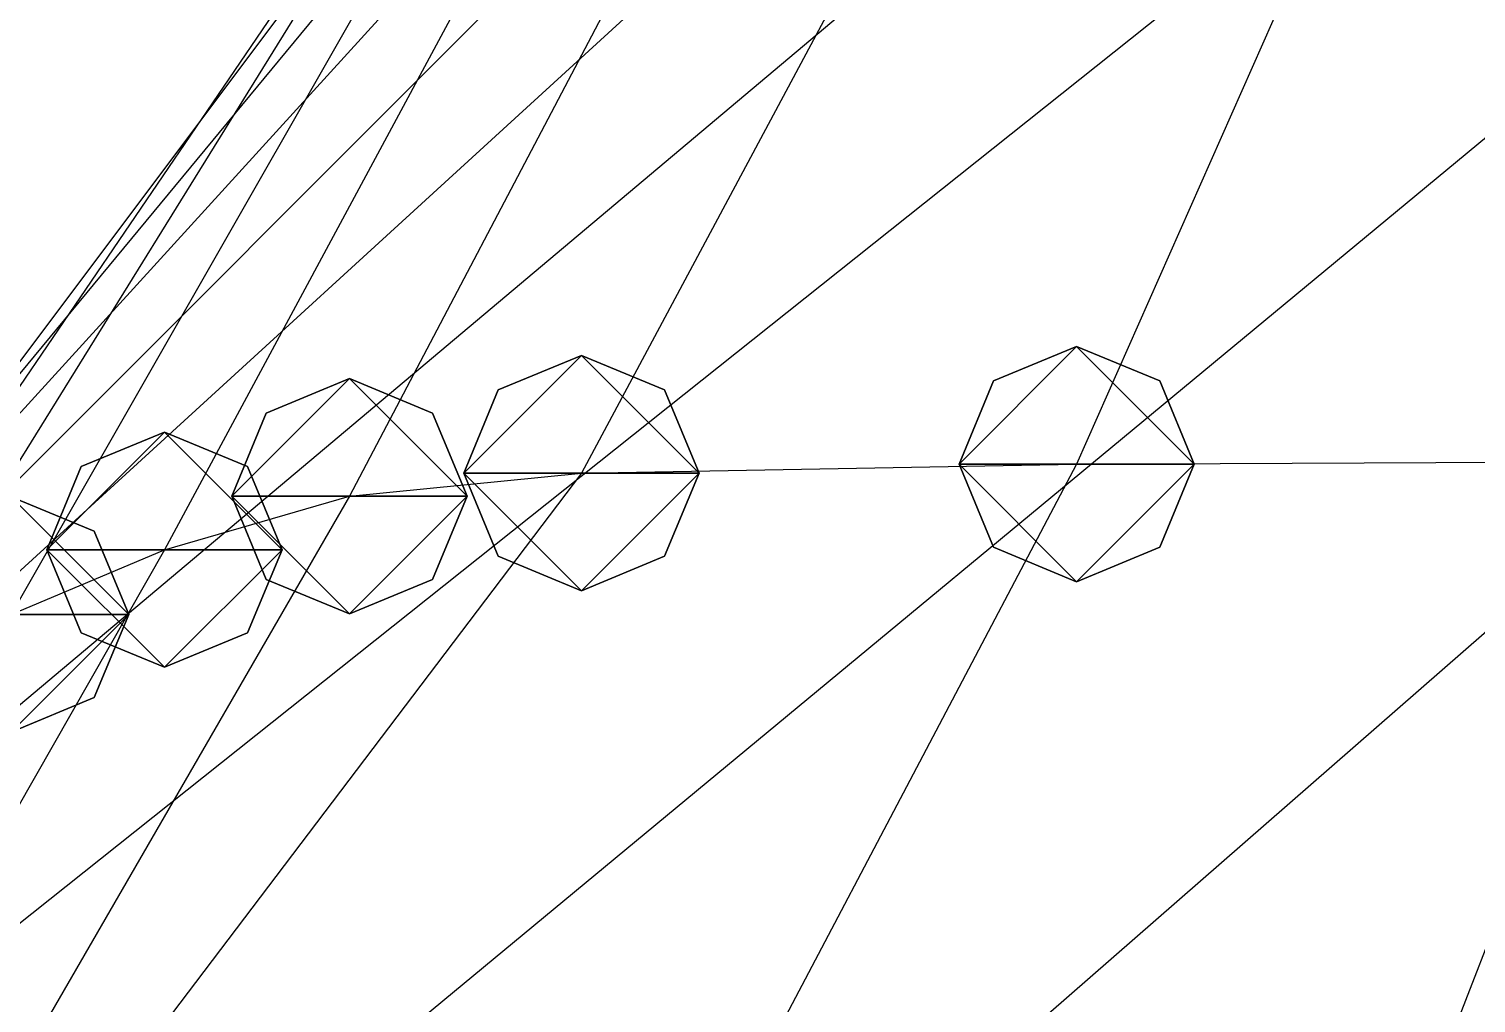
# Model space of a CAD drawing. Header units: metres. Extents: x -59 to 99, y -54 to 55.
# Drawn here: x -38.4 to -26.1, y -39.16 to -30.88 of the extents above; entities that cross this region are included whole.
import ezdxf

# ---------------------------------------------------------------- set-up
doc = ezdxf.new("R2010")
doc.units = ezdxf.units.M

msp = doc.modelspace()

# ---------------------------------------------------------------- linework, layer by layer
for p, q in [((-24.83435, -24.036888, -228.06775), (-29.496922, -34.579414, -236.58315)), ((-28.107643, -24.195679, -225.7915), (-33.706375, -34.655807, -235.48903)), ((-30.211662, -24.449806, -222.1581), (-35.678055, -34.852127, -232.68097)), ((-31.610722, -24.833496, -216.66985), (-37.251312, -35.306625, -226.17654)), ((-32.5215, -25.301476, -209.96844), (-38.55408, -35.85675, -218.2991)), ((-33.07, -25.818, -202.57005), (-39.66145, -36.44751, -209.83919)), ((-33.339035, -26.36016, -194.80789), (-40.619896, -37.056564, -201.11931)), ((-33.382793, -26.91175, -186.9091), (-41.457565, -37.672134, -192.30586)), ((-33.22953, -27.459572, -179.05638), (-42.18656, -38.28588, -183.51486)), ((-32.877052, -27.991318, -171.43222), (-42.79889, -38.889984, -174.86116)), ((-32.279602, -28.491974, -164.26068), (-43.252502, -39.47351, -166.50565)), ((-31.32088, -28.939316, -157.86128), (-43.432953, -40.01529, -158.75272)), ((-29.768734, -29.299805, -152.71106), (-43.04078, -40.463684, -152.33978)), ((-27.24155, -29.534187, -149.3669), (-41.224747, -40.667046, -149.43506)), ((-23.462616, -29.68534, -147.20909), (-36.88044, -40.797417, -147.573)), ((-18.892357, -29.780815, -145.84244), (-31.61129, -40.88968, -146.25305)), ((-29.496922, -33.579414, -236.58298), (-30.20403, -33.872307, -236.58302)), ((-29.496922, -33.579414, -236.58298), (-30.20403, -33.872307, -236.58302)), ((-29.496922, -33.579414, -236.58298), (-30.20403, -33.872307, -236.58302)), ((-29.496922, -33.579414, -236.58298), (-30.20403, -33.872307, -236.58302)), ((-28.789814, -33.872307, -236.58302), (-29.496922, -33.579414, -236.58298)), ((-28.789814, -33.872307, -236.58302), (-29.496922, -33.579414, -236.58298)), ((-28.789814, -33.872307, -236.58302), (-29.496922, -33.579414, -236.58298)), ((-28.789814, -33.872307, -236.58302), (-29.496922, -33.579414, -236.58298)), ((-33.706375, -33.655807, -235.48886), (-34.413483, -33.9487, -235.4889)), ((-33.706375, -33.655807, -235.48886), (-34.413483, -33.9487, -235.4889)), ((-33.706375, -33.655807, -235.48886), (-34.413483, -33.9487, -235.4889)), ((-33.706375, -33.655807, -235.48886), (-34.413483, -33.9487, -235.4889)), ((-32.999268, -33.9487, -235.4889), (-33.706375, -33.655807, -235.48886)), ((-32.999268, -33.9487, -235.4889), (-33.706375, -33.655807, -235.48886)), ((-32.999268, -33.9487, -235.4889), (-33.706375, -33.655807, -235.48886)), ((-32.999268, -33.9487, -235.4889), (-33.706375, -33.655807, -235.48886)), ((-35.678055, -33.852127, -232.6808), (-36.385162, -34.14502, -232.68085)), ((-35.678055, -33.852127, -232.6808), (-36.385162, -34.14502, -232.68085)), ((-35.678055, -33.852127, -232.6808), (-36.385162, -34.14502, -232.68085)), ((-35.678055, -33.852127, -232.6808), (-36.385162, -34.14502, -232.68085)), ((-34.970947, -34.14502, -232.68085), (-35.678055, -33.852127, -232.6808)), ((-34.970947, -34.14502, -232.68085), (-35.678055, -33.852127, -232.6808)), ((-34.970947, -34.14502, -232.68085), (-35.678055, -33.852127, -232.6808)), ((-34.970947, -34.14502, -232.68085), (-35.678055, -33.852127, -232.6808)), ((-34.413483, -33.9487, -235.4889), (-34.706375, -34.655807, -235.48903)), ((-34.413483, -33.9487, -235.4889), (-34.706375, -34.655807, -235.48903)), ((-34.413483, -33.9487, -235.4889), (-34.706375, -34.655807, -235.48903)), ((-34.413483, -33.9487, -235.4889), (-34.706375, -34.655807, -235.48903)), ((-32.706375, -34.655807, -235.48903), (-32.999268, -33.9487, -235.4889)), ((-32.706375, -34.655807, -235.48903), (-32.999268, -33.9487, -235.4889)), ((-32.706375, -34.655807, -235.48903), (-32.999268, -33.9487, -235.4889)), ((-32.706375, -34.655807, -235.48903), (-32.999268, -33.9487, -235.4889)), ((-30.20403, -33.872307, -236.58302), (-30.496922, -34.579414, -236.58315)), ((-30.20403, -33.872307, -236.58302), (-30.496922, -34.579414, -236.58315)), ((-30.20403, -33.872307, -236.58302), (-30.496922, -34.579414, -236.58315)), ((-30.20403, -33.872307, -236.58302), (-30.496922, -34.579414, -236.58315)), ((-28.496922, -34.579414, -236.58315), (-28.789814, -33.872307, -236.58302)), ((-28.496922, -34.579414, -236.58315), (-28.789814, -33.872307, -236.58302)), ((-28.496922, -34.579414, -236.58315), (-28.789814, -33.872307, -236.58302)), ((-28.496922, -34.579414, -236.58315), (-28.789814, -33.872307, -236.58302)), ((-36.385162, -34.14502, -232.68085), (-36.678055, -34.852127, -232.68097)), ((-36.385162, -34.14502, -232.68085), (-36.678055, -34.852127, -232.68097)), ((-36.385162, -34.14502, -232.68085), (-36.678055, -34.852127, -232.68097)), ((-36.385162, -34.14502, -232.68085), (-36.678055, -34.852127, -232.68097)), ((-34.678055, -34.852127, -232.68097), (-34.970947, -34.14502, -232.68085)), ((-34.678055, -34.852127, -232.68097), (-34.970947, -34.14502, -232.68085)), ((-34.678055, -34.852127, -232.68097), (-34.970947, -34.14502, -232.68085)), ((-34.678055, -34.852127, -232.68097), (-34.970947, -34.14502, -232.68085)), ((-37.251312, -34.306625, -226.17638), (-37.95842, -34.599518, -226.17642)), ((-37.251312, -34.306625, -226.17638), (-37.95842, -34.599518, -226.17642)), ((-37.251312, -34.306625, -226.17638), (-37.95842, -34.599518, -226.17642)), ((-37.251312, -34.306625, -226.17638), (-37.95842, -34.599518, -226.17642)), ((-36.544205, -34.599518, -226.17642), (-37.251312, -34.306625, -226.17638)), ((-36.544205, -34.599518, -226.17642), (-37.251312, -34.306625, -226.17638)), ((-36.544205, -34.599518, -226.17642), (-37.251312, -34.306625, -226.17638)), ((-36.544205, -34.599518, -226.17642), (-37.251312, -34.306625, -226.17638)), ((-29.496922, -34.579414, -236.58315), (-24.416946, -34.55446, -236.94127)), ((-24.416946, -34.55446, -236.94127), (-28.516373, -45.14421, -244.7702)), ((-33.706375, -34.655807, -235.48903), (-41.542145, -44.995247, -246.90262)), ((-37.95842, -34.599518, -226.17642), (-38.251312, -35.306625, -226.17654)), ((-37.95842, -34.599518, -226.17642), (-38.251312, -35.306625, -226.17654)), ((-37.95842, -34.599518, -226.17642), (-38.251312, -35.306625, -226.17654)), ((-37.95842, -34.599518, -226.17642), (-38.251312, -35.306625, -226.17654)), ((-36.251312, -35.306625, -226.17654), (-36.544205, -34.599518, -226.17642)), ((-36.251312, -35.306625, -226.17654), (-36.544205, -34.599518, -226.17642)), ((-36.251312, -35.306625, -226.17654), (-36.544205, -34.599518, -226.17642)), ((-36.251312, -35.306625, -226.17654), (-36.544205, -34.599518, -226.17642)), ((-35.678055, -34.852127, -232.68097), (-33.706375, -34.655807, -235.48903)), ((-29.496922, -34.579414, -236.58315), (-35.02926, -45.069733, -245.83641)), ((-34.706375, -34.655807, -235.48903), (-34.413483, -35.362915, -235.48915)), ((-34.706375, -34.655807, -235.48903), (-34.413483, -35.362915, -235.48915)), ((-34.706375, -34.655807, -235.48903), (-34.413483, -35.362915, -235.48915)), ((-34.706375, -34.655807, -235.48903), (-34.413483, -35.362915, -235.48915)), ((-33.706375, -34.655807, -235.48903), (-29.496922, -34.579414, -236.58315)), ((-32.999268, -35.362915, -235.48915), (-32.706375, -34.655807, -235.48903)), ((-32.999268, -35.362915, -235.48915), (-32.706375, -34.655807, -235.48903)), ((-32.999268, -35.362915, -235.48915), (-32.706375, -34.655807, -235.48903)), ((-32.999268, -35.362915, -235.48915), (-32.706375, -34.655807, -235.48903)), ((-30.496922, -34.579414, -236.58315), (-30.20403, -35.286522, -236.58327)), ((-30.496922, -34.579414, -236.58315), (-30.20403, -35.286522, -236.58327)), ((-30.496922, -34.579414, -236.58315), (-30.20403, -35.286522, -236.58327)), ((-30.496922, -34.579414, -236.58315), (-30.20403, -35.286522, -236.58327)), ((-28.789814, -35.286522, -236.58327), (-28.496922, -34.579414, -236.58315)), ((-28.789814, -35.286522, -236.58327), (-28.496922, -34.579414, -236.58315)), ((-28.789814, -35.286522, -236.58327), (-28.496922, -34.579414, -236.58315)), ((-28.789814, -35.286522, -236.58327), (-28.496922, -34.579414, -236.58315)), ((-35.678055, -34.852127, -232.68097), (-41.542145, -44.995247, -246.90262)), ((-37.846973, -35.149643, -218.29898), (-38.55408, -34.85675, -218.29893)), ((-37.846973, -35.149643, -218.29898), (-38.55408, -34.85675, -218.29893)), ((-37.846973, -35.149643, -218.29898), (-38.55408, -34.85675, -218.29893)), ((-37.846973, -35.149643, -218.29898), (-38.55408, -34.85675, -218.29893)), ((-37.251312, -35.306625, -226.17654), (-35.678055, -34.852127, -232.68097)), ((-36.678055, -34.852127, -232.68097), (-36.385162, -35.559235, -232.68109)), ((-36.678055, -34.852127, -232.68097), (-36.385162, -35.559235, -232.68109)), ((-36.678055, -34.852127, -232.68097), (-36.385162, -35.559235, -232.68109)), ((-36.678055, -34.852127, -232.68097), (-36.385162, -35.559235, -232.68109)), ((-34.970947, -35.559235, -232.68109), (-34.678055, -34.852127, -232.68097)), ((-34.970947, -35.559235, -232.68109), (-34.678055, -34.852127, -232.68097)), ((-34.970947, -35.559235, -232.68109), (-34.678055, -34.852127, -232.68097)), ((-34.970947, -35.559235, -232.68109), (-34.678055, -34.852127, -232.68097)), ((-37.55408, -35.85675, -218.2991), (-37.846973, -35.149643, -218.29898)), ((-37.55408, -35.85675, -218.2991), (-37.846973, -35.149643, -218.29898)), ((-37.55408, -35.85675, -218.2991), (-37.846973, -35.149643, -218.29898)), ((-37.55408, -35.85675, -218.2991), (-37.846973, -35.149643, -218.29898)), ((-30.20403, -35.286522, -236.58327), (-29.496922, -35.579414, -236.58331)), ((-30.20403, -35.286522, -236.58327), (-29.496922, -35.579414, -236.58331)), ((-30.20403, -35.286522, -236.58327), (-29.496922, -35.579414, -236.58331)), ((-30.20403, -35.286522, -236.58327), (-29.496922, -35.579414, -236.58331)), ((-29.496922, -35.579414, -236.58331), (-28.789814, -35.286522, -236.58327)), ((-29.496922, -35.579414, -236.58331), (-28.789814, -35.286522, -236.58327)), ((-29.496922, -35.579414, -236.58331), (-28.789814, -35.286522, -236.58327)), ((-29.496922, -35.579414, -236.58331), (-28.789814, -35.286522, -236.58327)), ((-37.251312, -35.306625, -226.17654), (-43.161545, -45.682938, -237.05861)), ((-38.55408, -35.85675, -218.2991), (-37.251312, -35.306625, -226.17654)), ((-38.251312, -35.306625, -226.17654), (-37.95842, -36.013733, -226.17667)), ((-38.251312, -35.306625, -226.17654), (-37.95842, -36.013733, -226.17667)), ((-38.251312, -35.306625, -226.17654), (-37.95842, -36.013733, -226.17667)), ((-38.251312, -35.306625, -226.17654), (-37.95842, -36.013733, -226.17667)), ((-36.544205, -36.013733, -226.17667), (-36.251312, -35.306625, -226.17654)), ((-36.544205, -36.013733, -226.17667), (-36.251312, -35.306625, -226.17654)), ((-36.544205, -36.013733, -226.17667), (-36.251312, -35.306625, -226.17654)), ((-36.544205, -36.013733, -226.17667), (-36.251312, -35.306625, -226.17654)), ((-34.413483, -35.362915, -235.48915), (-33.706375, -35.655807, -235.4892)), ((-34.413483, -35.362915, -235.48915), (-33.706375, -35.655807, -235.4892)), ((-34.413483, -35.362915, -235.48915), (-33.706375, -35.655807, -235.4892)), ((-34.413483, -35.362915, -235.48915), (-33.706375, -35.655807, -235.4892)), ((-33.706375, -35.655807, -235.4892), (-32.999268, -35.362915, -235.48915)), ((-33.706375, -35.655807, -235.4892), (-32.999268, -35.362915, -235.48915)), ((-33.706375, -35.655807, -235.4892), (-32.999268, -35.362915, -235.48915)), ((-33.706375, -35.655807, -235.4892), (-32.999268, -35.362915, -235.48915)), ((-36.385162, -35.559235, -232.68109), (-35.678055, -35.852127, -232.68114)), ((-36.385162, -35.559235, -232.68109), (-35.678055, -35.852127, -232.68114)), ((-36.385162, -35.559235, -232.68109), (-35.678055, -35.852127, -232.68114)), ((-36.385162, -35.559235, -232.68109), (-35.678055, -35.852127, -232.68114)), ((-35.678055, -35.852127, -232.68114), (-34.970947, -35.559235, -232.68109)), ((-35.678055, -35.852127, -232.68114), (-34.970947, -35.559235, -232.68109)), ((-35.678055, -35.852127, -232.68114), (-34.970947, -35.559235, -232.68109)), ((-35.678055, -35.852127, -232.68114), (-34.970947, -35.559235, -232.68109)), ((-37.846973, -36.563858, -218.29922), (-37.55408, -35.85675, -218.2991)), ((-37.846973, -36.563858, -218.29922), (-37.55408, -35.85675, -218.2991)), ((-37.846973, -36.563858, -218.29922), (-37.55408, -35.85675, -218.2991)), ((-37.846973, -36.563858, -218.29922), (-37.55408, -35.85675, -218.2991)), ((-37.95842, -36.013733, -226.17667), (-37.251312, -36.306625, -226.17671)), ((-37.95842, -36.013733, -226.17667), (-37.251312, -36.306625, -226.17671)), ((-37.95842, -36.013733, -226.17667), (-37.251312, -36.306625, -226.17671)), ((-37.95842, -36.013733, -226.17667), (-37.251312, -36.306625, -226.17671)), ((-37.251312, -36.306625, -226.17671), (-36.544205, -36.013733, -226.17667)), ((-37.251312, -36.306625, -226.17671), (-36.544205, -36.013733, -226.17667)), ((-37.251312, -36.306625, -226.17671), (-36.544205, -36.013733, -226.17667)), ((-37.251312, -36.306625, -226.17671), (-36.544205, -36.013733, -226.17667)), ((-38.55408, -36.85675, -218.29927), (-37.846973, -36.563858, -218.29922)), ((-38.55408, -36.85675, -218.29927), (-37.846973, -36.563858, -218.29922)), ((-38.55408, -36.85675, -218.29927), (-37.846973, -36.563858, -218.29922)), ((-38.55408, -36.85675, -218.29927), (-37.846973, -36.563858, -218.29922))]:
    msp.add_line(p, q)
for points in [[(-30.496922, -34.579414, -236.58315), (-30.20403, -33.872307, -236.58302), (-29.496922, -33.579414, -236.58298), (-29.496822, -33.579315, -236.58287)], [(-30.496922, -34.579414, -236.58315), (-30.20403, -33.872307, -236.58302), (-29.496922, -33.579414, -236.58298), (-29.496822, -33.579315, -236.58287)], [(-30.496922, -34.579414, -236.58315), (-30.20403, -33.872307, -236.58302), (-29.496922, -33.579414, -236.58298), (-29.496822, -33.579315, -236.58287)], [(-30.496922, -34.579414, -236.58315), (-30.20403, -33.872307, -236.58302), (-29.496922, -33.579414, -236.58298), (-29.496822, -33.579315, -236.58287)], [(-30.496922, -34.579414, -236.58315), (-29.496922, -33.579414, -236.58298), (-28.496922, -34.579414, -236.58315), (-28.496822, -34.579315, -236.58304)], [(-30.496922, -34.579414, -236.58315), (-29.496922, -33.579414, -236.58298), (-28.496922, -34.579414, -236.58315), (-28.496822, -34.579315, -236.58304)], [(-30.496922, -34.579414, -236.58315), (-29.496922, -33.579414, -236.58298), (-28.496922, -34.579414, -236.58315), (-28.496822, -34.579315, -236.58304)], [(-30.496922, -34.579414, -236.58315), (-29.496922, -33.579414, -236.58298), (-28.496922, -34.579414, -236.58315), (-28.496822, -34.579315, -236.58304)], [(-29.496922, -33.579414, -236.58298), (-28.789814, -33.872307, -236.58302), (-28.496922, -34.579414, -236.58315), (-28.496822, -34.579315, -236.58304)], [(-29.496922, -33.579414, -236.58298), (-28.789814, -33.872307, -236.58302), (-28.496922, -34.579414, -236.58315), (-28.496822, -34.579315, -236.58304)], [(-29.496922, -33.579414, -236.58298), (-28.789814, -33.872307, -236.58302), (-28.496922, -34.579414, -236.58315), (-28.496822, -34.579315, -236.58304)], [(-29.496922, -33.579414, -236.58298), (-28.789814, -33.872307, -236.58302), (-28.496922, -34.579414, -236.58315), (-28.496822, -34.579315, -236.58304)], [(-34.706375, -34.655807, -235.48903), (-34.413483, -33.9487, -235.4889), (-33.706375, -33.655807, -235.48886), (-33.706276, -33.65571, -235.48875)], [(-34.706375, -34.655807, -235.48903), (-34.413483, -33.9487, -235.4889), (-33.706375, -33.655807, -235.48886), (-33.706276, -33.65571, -235.48875)], [(-34.706375, -34.655807, -235.48903), (-34.413483, -33.9487, -235.4889), (-33.706375, -33.655807, -235.48886), (-33.706276, -33.65571, -235.48875)], [(-34.706375, -34.655807, -235.48903), (-34.413483, -33.9487, -235.4889), (-33.706375, -33.655807, -235.48886), (-33.706276, -33.65571, -235.48875)], [(-34.706375, -34.655807, -235.48903), (-33.706375, -33.655807, -235.48886), (-32.706375, -34.655807, -235.48903), (-32.706276, -34.65571, -235.48892)], [(-34.706375, -34.655807, -235.48903), (-33.706375, -33.655807, -235.48886), (-32.706375, -34.655807, -235.48903), (-32.706276, -34.65571, -235.48892)], [(-34.706375, -34.655807, -235.48903), (-33.706375, -33.655807, -235.48886), (-32.706375, -34.655807, -235.48903), (-32.706276, -34.65571, -235.48892)], [(-34.706375, -34.655807, -235.48903), (-33.706375, -33.655807, -235.48886), (-32.706375, -34.655807, -235.48903), (-32.706276, -34.65571, -235.48892)], [(-33.706375, -33.655807, -235.48886), (-32.999268, -33.9487, -235.4889), (-32.706375, -34.655807, -235.48903), (-32.706276, -34.65571, -235.48892)], [(-33.706375, -33.655807, -235.48886), (-32.999268, -33.9487, -235.4889), (-32.706375, -34.655807, -235.48903), (-32.706276, -34.65571, -235.48892)], [(-33.706375, -33.655807, -235.48886), (-32.999268, -33.9487, -235.4889), (-32.706375, -34.655807, -235.48903), (-32.706276, -34.65571, -235.48892)], [(-33.706375, -33.655807, -235.48886), (-32.999268, -33.9487, -235.4889), (-32.706375, -34.655807, -235.48903), (-32.706276, -34.65571, -235.48892)], [(-36.678055, -34.852127, -232.68097), (-36.385162, -34.14502, -232.68085), (-35.678055, -33.852127, -232.6808), (-35.677956, -33.852028, -232.6807)], [(-36.678055, -34.852127, -232.68097), (-36.385162, -34.14502, -232.68085), (-35.678055, -33.852127, -232.6808), (-35.677956, -33.852028, -232.6807)], [(-36.678055, -34.852127, -232.68097), (-36.385162, -34.14502, -232.68085), (-35.678055, -33.852127, -232.6808), (-35.677956, -33.852028, -232.6807)], [(-36.678055, -34.852127, -232.68097), (-36.385162, -34.14502, -232.68085), (-35.678055, -33.852127, -232.6808), (-35.677956, -33.852028, -232.6807)], [(-36.678055, -34.852127, -232.68097), (-35.678055, -33.852127, -232.6808), (-34.678055, -34.852127, -232.68097), (-34.677956, -34.852028, -232.68086)], [(-36.678055, -34.852127, -232.68097), (-35.678055, -33.852127, -232.6808), (-34.678055, -34.852127, -232.68097), (-34.677956, -34.852028, -232.68086)], [(-36.678055, -34.852127, -232.68097), (-35.678055, -33.852127, -232.6808), (-34.678055, -34.852127, -232.68097), (-34.677956, -34.852028, -232.68086)], [(-36.678055, -34.852127, -232.68097), (-35.678055, -33.852127, -232.6808), (-34.678055, -34.852127, -232.68097), (-34.677956, -34.852028, -232.68086)], [(-35.678055, -33.852127, -232.6808), (-34.970947, -34.14502, -232.68085), (-34.678055, -34.852127, -232.68097), (-34.677956, -34.852028, -232.68086)], [(-35.678055, -33.852127, -232.6808), (-34.970947, -34.14502, -232.68085), (-34.678055, -34.852127, -232.68097), (-34.677956, -34.852028, -232.68086)], [(-35.678055, -33.852127, -232.6808), (-34.970947, -34.14502, -232.68085), (-34.678055, -34.852127, -232.68097), (-34.677956, -34.852028, -232.68086)], [(-35.678055, -33.852127, -232.6808), (-34.970947, -34.14502, -232.68085), (-34.678055, -34.852127, -232.68097), (-34.677956, -34.852028, -232.68086)], [(-38.251312, -35.306625, -226.17654), (-37.95842, -34.599518, -226.17642), (-37.251312, -34.306625, -226.17638), (-37.251213, -34.306526, -226.17627)], [(-38.251312, -35.306625, -226.17654), (-37.95842, -34.599518, -226.17642), (-37.251312, -34.306625, -226.17638), (-37.251213, -34.306526, -226.17627)], [(-38.251312, -35.306625, -226.17654), (-37.95842, -34.599518, -226.17642), (-37.251312, -34.306625, -226.17638), (-37.251213, -34.306526, -226.17627)], [(-38.251312, -35.306625, -226.17654), (-37.95842, -34.599518, -226.17642), (-37.251312, -34.306625, -226.17638), (-37.251213, -34.306526, -226.17627)], [(-38.251312, -35.306625, -226.17654), (-37.251312, -34.306625, -226.17638), (-36.251312, -35.306625, -226.17654), (-36.251213, -35.306526, -226.17644)], [(-38.251312, -35.306625, -226.17654), (-37.251312, -34.306625, -226.17638), (-36.251312, -35.306625, -226.17654), (-36.251213, -35.306526, -226.17644)], [(-38.251312, -35.306625, -226.17654), (-37.251312, -34.306625, -226.17638), (-36.251312, -35.306625, -226.17654), (-36.251213, -35.306526, -226.17644)], [(-38.251312, -35.306625, -226.17654), (-37.251312, -34.306625, -226.17638), (-36.251312, -35.306625, -226.17654), (-36.251213, -35.306526, -226.17644)], [(-37.251312, -34.306625, -226.17638), (-36.544205, -34.599518, -226.17642), (-36.251312, -35.306625, -226.17654), (-36.251213, -35.306526, -226.17644)], [(-37.251312, -34.306625, -226.17638), (-36.544205, -34.599518, -226.17642), (-36.251312, -35.306625, -226.17654), (-36.251213, -35.306526, -226.17644)], [(-37.251312, -34.306625, -226.17638), (-36.544205, -34.599518, -226.17642), (-36.251312, -35.306625, -226.17654), (-36.251213, -35.306526, -226.17644)], [(-37.251312, -34.306625, -226.17638), (-36.544205, -34.599518, -226.17642), (-36.251312, -35.306625, -226.17654), (-36.251213, -35.306526, -226.17644)], [(-33.706375, -35.655807, -235.4892), (-34.413483, -35.362915, -235.48915), (-34.706375, -34.655807, -235.48903), (-34.706276, -34.65571, -235.48892)], [(-32.706375, -34.655807, -235.48903), (-33.706375, -35.655807, -235.4892), (-34.706375, -34.655807, -235.48903), (-34.706276, -34.65571, -235.48892)], [(-33.706375, -35.655807, -235.4892), (-34.413483, -35.362915, -235.48915), (-34.706375, -34.655807, -235.48903), (-34.706276, -34.65571, -235.48892)], [(-32.706375, -34.655807, -235.48903), (-33.706375, -35.655807, -235.4892), (-34.706375, -34.655807, -235.48903), (-34.706276, -34.65571, -235.48892)], [(-33.706375, -35.655807, -235.4892), (-34.413483, -35.362915, -235.48915), (-34.706375, -34.655807, -235.48903), (-34.706276, -34.65571, -235.48892)], [(-32.706375, -34.655807, -235.48903), (-33.706375, -35.655807, -235.4892), (-34.706375, -34.655807, -235.48903), (-34.706276, -34.65571, -235.48892)], [(-33.706375, -35.655807, -235.4892), (-34.413483, -35.362915, -235.48915), (-34.706375, -34.655807, -235.48903), (-34.706276, -34.65571, -235.48892)], [(-32.706375, -34.655807, -235.48903), (-33.706375, -35.655807, -235.4892), (-34.706375, -34.655807, -235.48903), (-34.706276, -34.65571, -235.48892)], [(-32.706375, -34.655807, -235.48903), (-32.999268, -35.362915, -235.48915), (-33.706375, -35.655807, -235.4892), (-33.706276, -35.65571, -235.48909)], [(-32.706375, -34.655807, -235.48903), (-32.999268, -35.362915, -235.48915), (-33.706375, -35.655807, -235.4892), (-33.706276, -35.65571, -235.48909)], [(-32.706375, -34.655807, -235.48903), (-32.999268, -35.362915, -235.48915), (-33.706375, -35.655807, -235.4892), (-33.706276, -35.65571, -235.48909)], [(-32.706375, -34.655807, -235.48903), (-32.999268, -35.362915, -235.48915), (-33.706375, -35.655807, -235.4892), (-33.706276, -35.65571, -235.48909)], [(-29.496922, -35.579414, -236.58331), (-30.20403, -35.286522, -236.58327), (-30.496922, -34.579414, -236.58315), (-30.496822, -34.579315, -236.58304)], [(-28.496922, -34.579414, -236.58315), (-29.496922, -35.579414, -236.58331), (-30.496922, -34.579414, -236.58315), (-30.496822, -34.579315, -236.58304)], [(-29.496922, -35.579414, -236.58331), (-30.20403, -35.286522, -236.58327), (-30.496922, -34.579414, -236.58315), (-30.496822, -34.579315, -236.58304)], [(-28.496922, -34.579414, -236.58315), (-29.496922, -35.579414, -236.58331), (-30.496922, -34.579414, -236.58315), (-30.496822, -34.579315, -236.58304)], [(-29.496922, -35.579414, -236.58331), (-30.20403, -35.286522, -236.58327), (-30.496922, -34.579414, -236.58315), (-30.496822, -34.579315, -236.58304)], [(-28.496922, -34.579414, -236.58315), (-29.496922, -35.579414, -236.58331), (-30.496922, -34.579414, -236.58315), (-30.496822, -34.579315, -236.58304)], [(-29.496922, -35.579414, -236.58331), (-30.20403, -35.286522, -236.58327), (-30.496922, -34.579414, -236.58315), (-30.496822, -34.579315, -236.58304)], [(-28.496922, -34.579414, -236.58315), (-29.496922, -35.579414, -236.58331), (-30.496922, -34.579414, -236.58315), (-30.496822, -34.579315, -236.58304)], [(-28.496922, -34.579414, -236.58315), (-28.789814, -35.286522, -236.58327), (-29.496922, -35.579414, -236.58331), (-29.496822, -35.579315, -236.5832)], [(-28.496922, -34.579414, -236.58315), (-28.789814, -35.286522, -236.58327), (-29.496922, -35.579414, -236.58331), (-29.496822, -35.579315, -236.5832)], [(-28.496922, -34.579414, -236.58315), (-28.789814, -35.286522, -236.58327), (-29.496922, -35.579414, -236.58331), (-29.496822, -35.579315, -236.5832)], [(-28.496922, -34.579414, -236.58315), (-28.789814, -35.286522, -236.58327), (-29.496922, -35.579414, -236.58331), (-29.496822, -35.579315, -236.5832)], [(-39.55408, -35.85675, -218.2991), (-38.55408, -34.85675, -218.29893), (-37.55408, -35.85675, -218.2991), (-37.55398, -35.85665, -218.299)], [(-39.55408, -35.85675, -218.2991), (-38.55408, -34.85675, -218.29893), (-37.55408, -35.85675, -218.2991), (-37.55398, -35.85665, -218.299)], [(-39.55408, -35.85675, -218.2991), (-38.55408, -34.85675, -218.29893), (-37.55408, -35.85675, -218.2991), (-37.55398, -35.85665, -218.299)], [(-39.55408, -35.85675, -218.2991), (-38.55408, -34.85675, -218.29893), (-37.55408, -35.85675, -218.2991), (-37.55398, -35.85665, -218.299)], [(-38.55408, -34.85675, -218.29893), (-37.846973, -35.149643, -218.29898), (-37.55408, -35.85675, -218.2991), (-37.55398, -35.85665, -218.299)], [(-38.55408, -34.85675, -218.29893), (-37.846973, -35.149643, -218.29898), (-37.55408, -35.85675, -218.2991), (-37.55398, -35.85665, -218.299)], [(-38.55408, -34.85675, -218.29893), (-37.846973, -35.149643, -218.29898), (-37.55408, -35.85675, -218.2991), (-37.55398, -35.85665, -218.299)], [(-38.55408, -34.85675, -218.29893), (-37.846973, -35.149643, -218.29898), (-37.55408, -35.85675, -218.2991), (-37.55398, -35.85665, -218.299)], [(-35.678055, -35.852127, -232.68114), (-36.385162, -35.559235, -232.68109), (-36.678055, -34.852127, -232.68097), (-36.677956, -34.852028, -232.68086)], [(-34.678055, -34.852127, -232.68097), (-35.678055, -35.852127, -232.68114), (-36.678055, -34.852127, -232.68097), (-36.677956, -34.852028, -232.68086)], [(-35.678055, -35.852127, -232.68114), (-36.385162, -35.559235, -232.68109), (-36.678055, -34.852127, -232.68097), (-36.677956, -34.852028, -232.68086)], [(-34.678055, -34.852127, -232.68097), (-35.678055, -35.852127, -232.68114), (-36.678055, -34.852127, -232.68097), (-36.677956, -34.852028, -232.68086)], [(-35.678055, -35.852127, -232.68114), (-36.385162, -35.559235, -232.68109), (-36.678055, -34.852127, -232.68097), (-36.677956, -34.852028, -232.68086)], [(-34.678055, -34.852127, -232.68097), (-35.678055, -35.852127, -232.68114), (-36.678055, -34.852127, -232.68097), (-36.677956, -34.852028, -232.68086)], [(-35.678055, -35.852127, -232.68114), (-36.385162, -35.559235, -232.68109), (-36.678055, -34.852127, -232.68097), (-36.677956, -34.852028, -232.68086)], [(-34.678055, -34.852127, -232.68097), (-35.678055, -35.852127, -232.68114), (-36.678055, -34.852127, -232.68097), (-36.677956, -34.852028, -232.68086)], [(-34.678055, -34.852127, -232.68097), (-34.970947, -35.559235, -232.68109), (-35.678055, -35.852127, -232.68114), (-35.677956, -35.852028, -232.68103)], [(-34.678055, -34.852127, -232.68097), (-34.970947, -35.559235, -232.68109), (-35.678055, -35.852127, -232.68114), (-35.677956, -35.852028, -232.68103)], [(-34.678055, -34.852127, -232.68097), (-34.970947, -35.559235, -232.68109), (-35.678055, -35.852127, -232.68114), (-35.677956, -35.852028, -232.68103)], [(-34.678055, -34.852127, -232.68097), (-34.970947, -35.559235, -232.68109), (-35.678055, -35.852127, -232.68114), (-35.677956, -35.852028, -232.68103)], [(-37.251312, -36.306625, -226.17671), (-37.95842, -36.013733, -226.17667), (-38.251312, -35.306625, -226.17654), (-38.251213, -35.306526, -226.17644)], [(-36.251312, -35.306625, -226.17654), (-37.251312, -36.306625, -226.17671), (-38.251312, -35.306625, -226.17654), (-38.251213, -35.306526, -226.17644)], [(-37.251312, -36.306625, -226.17671), (-37.95842, -36.013733, -226.17667), (-38.251312, -35.306625, -226.17654), (-38.251213, -35.306526, -226.17644)], [(-36.251312, -35.306625, -226.17654), (-37.251312, -36.306625, -226.17671), (-38.251312, -35.306625, -226.17654), (-38.251213, -35.306526, -226.17644)], [(-37.251312, -36.306625, -226.17671), (-37.95842, -36.013733, -226.17667), (-38.251312, -35.306625, -226.17654), (-38.251213, -35.306526, -226.17644)], [(-36.251312, -35.306625, -226.17654), (-37.251312, -36.306625, -226.17671), (-38.251312, -35.306625, -226.17654), (-38.251213, -35.306526, -226.17644)], [(-37.251312, -36.306625, -226.17671), (-37.95842, -36.013733, -226.17667), (-38.251312, -35.306625, -226.17654), (-38.251213, -35.306526, -226.17644)], [(-36.251312, -35.306625, -226.17654), (-37.251312, -36.306625, -226.17671), (-38.251312, -35.306625, -226.17654), (-38.251213, -35.306526, -226.17644)], [(-36.251312, -35.306625, -226.17654), (-36.544205, -36.013733, -226.17667), (-37.251312, -36.306625, -226.17671), (-37.251213, -36.306526, -226.1766)], [(-36.251312, -35.306625, -226.17654), (-36.544205, -36.013733, -226.17667), (-37.251312, -36.306625, -226.17671), (-37.251213, -36.306526, -226.1766)], [(-36.251312, -35.306625, -226.17654), (-36.544205, -36.013733, -226.17667), (-37.251312, -36.306625, -226.17671), (-37.251213, -36.306526, -226.1766)], [(-36.251312, -35.306625, -226.17654), (-36.544205, -36.013733, -226.17667), (-37.251312, -36.306625, -226.17671), (-37.251213, -36.306526, -226.1766)], [(-37.55408, -35.85675, -218.2991), (-38.55408, -36.85675, -218.29927), (-39.55408, -35.85675, -218.2991), (-39.55398, -35.85665, -218.299)], [(-37.55408, -35.85675, -218.2991), (-38.55408, -36.85675, -218.29927), (-39.55408, -35.85675, -218.2991), (-39.55398, -35.85665, -218.299)], [(-37.55408, -35.85675, -218.2991), (-38.55408, -36.85675, -218.29927), (-39.55408, -35.85675, -218.2991), (-39.55398, -35.85665, -218.299)], [(-37.55408, -35.85675, -218.2991), (-38.55408, -36.85675, -218.29927), (-39.55408, -35.85675, -218.2991), (-39.55398, -35.85665, -218.299)], [(-37.55408, -35.85675, -218.2991), (-37.846973, -36.563858, -218.29922), (-38.55408, -36.85675, -218.29927), (-38.55398, -36.85665, -218.29916)], [(-37.55408, -35.85675, -218.2991), (-37.846973, -36.563858, -218.29922), (-38.55408, -36.85675, -218.29927), (-38.55398, -36.85665, -218.29916)], [(-37.55408, -35.85675, -218.2991), (-37.846973, -36.563858, -218.29922), (-38.55408, -36.85675, -218.29927), (-38.55398, -36.85665, -218.29916)], [(-37.55408, -35.85675, -218.2991), (-37.846973, -36.563858, -218.29922), (-38.55408, -36.85675, -218.29927), (-38.55398, -36.85665, -218.29916)]]:
    msp.add_3dface(points)

doc.saveas('drawing.dxf')
